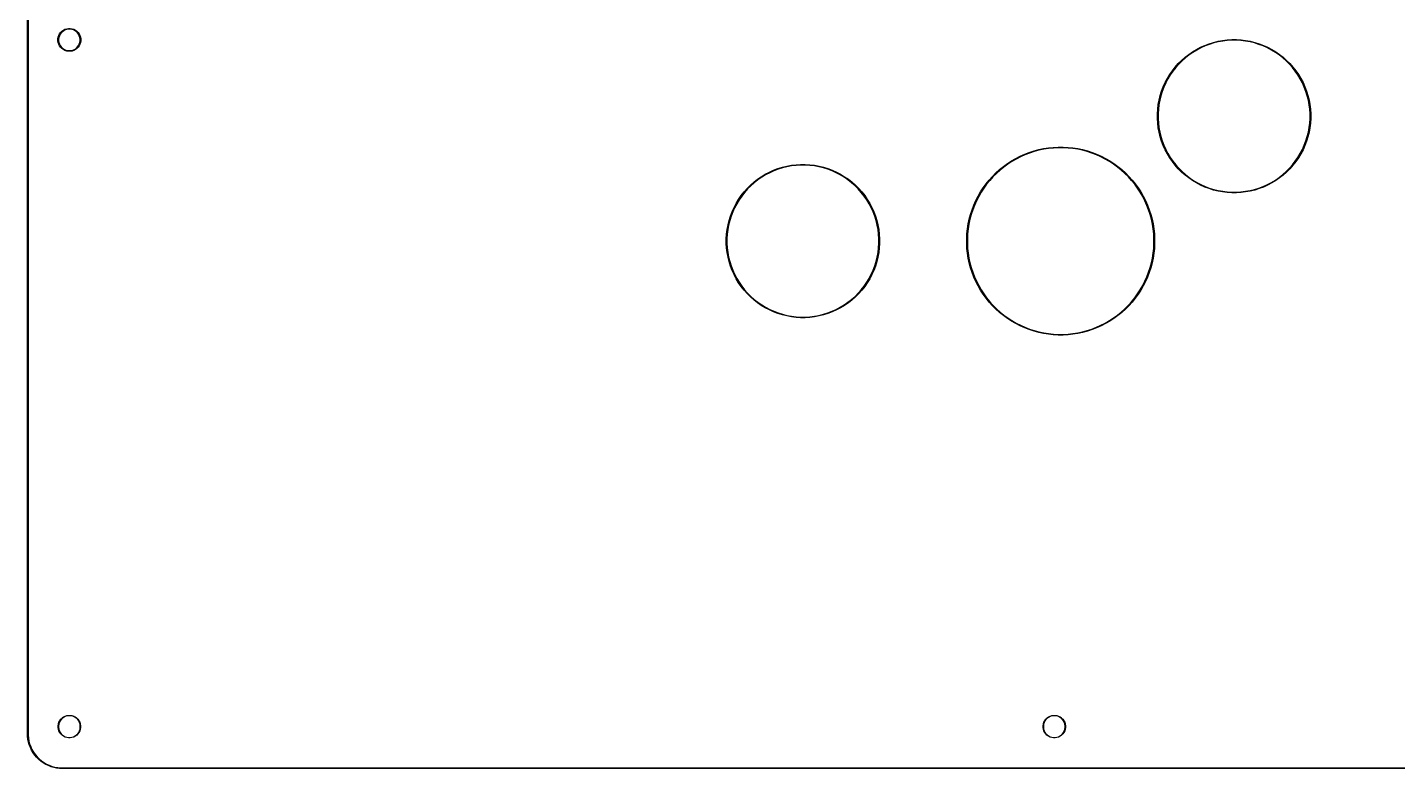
# Model space of a CAD drawing. Extents: x 50 to 347, y -240 to -30.
# Drawn here: x 49.9 to 247.5, y -240 to -133.2 of the extents above; entities that cross this region are included whole.
import ezdxf

# ---------------------------------------------------------------- set-up
doc = ezdxf.new("R2010")
doc.units = 0
doc.layers.add('BLACK', color=7, linetype='CONTINUOUS')

msp = doc.modelspace()

# ---------------------------------------------------------------- linework, layer by layer
at = {"layer": 'BLACK', "linetype": 'CONTINUOUS'}
for p, q in [((49.95, -235), (49.95, -35)), ((50.05, -35), (50.05, -235)), ((54.475599, -134.368572), (54.593144, -134.137877)), ((54.674321, -134.187623), (54.563559, -134.405006)), ((54.593144, -134.137877), (54.74533, -133.928411)), ((54.817726, -133.990243), (54.674321, -134.187623)), ((54.74533, -133.928411), (54.928411, -133.74533)), ((54.990243, -133.817726), (54.817726, -133.990243)), ((54.928411, -133.74533), (55.137877, -133.593144)), ((55.187623, -133.674321), (54.990243, -133.817726)), ((55.137877, -133.593144), (55.368572, -133.475599)), ((55.405006, -133.563559), (55.187623, -133.674321)), ((55.368572, -133.475599), (55.614815, -133.39559)), ((55.637041, -133.488166), (55.405006, -133.563559)), ((55.614815, -133.39559), (55.870542, -133.355086)), ((55.878012, -133.45), (55.637041, -133.488166)), ((55.870542, -133.355086), (56.129458, -133.355086)), ((56.121988, -133.45), (55.878012, -133.45)), ((56.362959, -133.488166), (56.121988, -133.45)), ((56.129458, -133.355086), (56.385185, -133.39559)), ((56.594994, -133.563559), (56.362959, -133.488166)), ((56.385185, -133.39559), (56.631428, -133.475599)), ((56.812377, -133.674321), (56.594994, -133.563559)), ((56.631428, -133.475599), (56.862123, -133.593144)), ((57.009757, -133.817726), (56.812377, -133.674321)), ((56.862123, -133.593144), (57.071589, -133.74533)), ((57.182274, -133.990243), (57.009757, -133.817726)), ((57.071589, -133.74533), (57.25467, -133.928411)), ((57.325679, -134.187623), (57.182274, -133.990243)), ((57.25467, -133.928411), (57.406856, -134.137877)), ((57.436441, -134.405006), (57.325679, -134.187623)), ((57.406856, -134.137877), (57.524401, -134.368572)), ((54.355086, -134.870542), (54.39559, -134.614815)), ((54.355086, -134.878012), (54.355086, -134.870542)), ((54.355086, -135.129458), (54.355086, -134.878012)), ((54.39559, -135.385185), (54.355086, -135.129458)), ((54.39559, -134.614815), (54.475599, -134.368572)), ((54.475599, -135.631428), (54.39559, -135.385185)), ((54.488166, -134.637041), (54.45, -134.878012)), ((54.45, -134.878012), (54.45, -135.121988)), ((54.45, -135.121988), (54.488166, -135.362959)), ((54.593144, -135.862123), (54.475599, -135.631428)), ((54.563559, -134.405006), (54.488166, -134.637041)), ((54.488166, -135.362959), (54.563559, -135.594994)), ((54.563559, -135.594994), (54.674321, -135.812377)), ((54.74533, -136.071589), (54.593144, -135.862123)), ((54.674321, -135.812377), (54.817726, -136.009757)), ((54.928411, -136.25467), (54.74533, -136.071589)), ((54.817726, -136.009757), (54.990243, -136.182274)), ((55.137877, -136.406856), (54.928411, -136.25467)), ((54.990243, -136.182274), (55.187623, -136.325679)), ((56.812377, -136.325679), (57.009757, -136.182274)), ((57.071589, -136.25467), (56.862123, -136.406856)), ((57.009757, -136.182274), (57.182274, -136.009757)), ((57.25467, -136.071589), (57.071589, -136.25467)), ((57.182274, -136.009757), (57.325679, -135.812377)), ((57.406856, -135.862123), (57.25467, -136.071589)), ((57.325679, -135.812377), (57.436441, -135.594994)), ((57.524401, -135.631428), (57.406856, -135.862123)), ((57.511834, -134.637041), (57.436441, -134.405006)), ((57.436441, -135.594994), (57.511834, -135.362959)), ((57.55, -134.878012), (57.511834, -134.637041)), ((57.511834, -135.362959), (57.55, -135.121988)), ((57.524401, -134.368572), (57.60441, -134.614815)), ((57.60441, -135.385185), (57.524401, -135.631428)), ((57.55, -135.121988), (57.55, -134.878012)), ((57.60441, -134.614815), (57.644914, -134.870542)), ((57.644914, -135.129458), (57.60441, -135.385185)), ((57.644914, -134.870542), (57.644914, -135.129458)), ((218.491103, -136.374739), (219.082133, -136.064542)), ((219.123722, -136.149958), (218.537773, -136.457487)), ((219.082133, -136.064542), (219.690814, -135.790597)), ((219.72717, -135.878368), (219.123722, -136.149958)), ((219.690814, -135.790597), (220.314925, -135.553903)), ((220.345915, -135.643708), (219.72717, -135.878368)), ((220.314925, -135.553903), (220.952189, -135.355324)), ((220.9777, -135.446836), (220.345915, -135.643708)), ((220.952189, -135.355324), (221.60028, -135.195584)), ((221.620219, -135.28847), (220.9777, -135.446836)), ((221.60028, -135.195584), (222.256833, -135.075266)), ((222.271128, -135.169186), (221.620219, -135.28847)), ((222.256833, -135.075266), (222.919453, -134.994809)), ((222.928051, -135.089421), (222.271128, -135.169186)), ((222.919453, -134.994809), (223.585723, -134.954507)), ((223.588592, -135.049466), (222.928051, -135.089421)), ((223.585723, -134.954507), (224.253209, -134.954507)), ((224.25034, -135.049466), (223.588592, -135.049466)), ((224.910881, -135.089421), (224.25034, -135.049466)), ((224.253209, -134.954507), (224.919479, -134.994809)), ((225.567804, -135.169186), (224.910881, -135.089421)), ((224.919479, -134.994809), (225.582099, -135.075266)), ((226.218713, -135.28847), (225.567804, -135.169186)), ((225.582099, -135.075266), (226.238652, -135.195584)), ((226.861232, -135.446836), (226.218713, -135.28847)), ((226.238652, -135.195584), (226.886743, -135.355324)), ((227.493017, -135.643708), (226.861232, -135.446836)), ((226.886743, -135.355324), (227.524007, -135.553903)), ((228.111762, -135.878368), (227.493017, -135.643708)), ((227.524007, -135.553903), (228.148118, -135.790597)), ((228.71521, -136.149958), (228.111762, -135.878368)), ((228.148118, -135.790597), (228.756799, -136.064542)), ((229.301159, -136.457487), (228.71521, -136.149958)), ((228.756799, -136.064542), (229.347829, -136.374739)), ((55.368572, -136.524401), (55.137877, -136.406856)), ((55.187623, -136.325679), (55.405006, -136.436441)), ((55.614815, -136.60441), (55.368572, -136.524401)), ((55.405006, -136.436441), (55.637041, -136.511834)), ((55.870542, -136.644914), (55.614815, -136.60441)), ((55.637041, -136.511834), (55.878012, -136.55)), ((56.129458, -136.644914), (55.870542, -136.644914)), ((55.878012, -136.55), (56.121988, -136.55)), ((56.121988, -136.55), (56.362959, -136.511834)), ((56.385185, -136.60441), (56.129458, -136.644914)), ((56.362959, -136.511834), (56.594994, -136.436441)), ((56.631428, -136.524401), (56.385185, -136.60441)), ((56.594994, -136.436441), (56.812377, -136.325679)), ((56.862123, -136.406856), (56.631428, -136.524401)), ((215.873508, -138.425493), (216.345493, -137.953508)), ((216.41061, -138.022683), (215.942683, -138.49061)), ((216.345493, -137.953508), (216.845114, -137.510883)), ((216.905936, -137.583863), (216.41061, -138.022683)), ((216.845114, -137.510883), (217.370549, -137.099231)), ((217.426853, -137.17575), (216.905936, -137.583863)), ((217.370549, -137.099231), (217.91988, -136.720055)), ((217.971461, -136.799835), (217.426853, -137.17575)), ((217.91988, -136.720055), (218.491103, -136.374739)), ((218.537773, -136.457487), (217.971461, -136.799835)), ((229.867471, -136.799835), (229.301159, -136.457487)), ((229.347829, -136.374739), (229.919052, -136.720055)), ((230.412079, -137.17575), (229.867471, -136.799835)), ((229.919052, -136.720055), (230.468383, -137.099231)), ((230.932996, -137.583863), (230.412079, -137.17575)), ((230.468383, -137.099231), (230.993818, -137.510883)), ((231.428322, -138.022683), (230.932996, -137.583863)), ((230.993818, -137.510883), (231.493439, -137.953508)), ((231.896249, -138.49061), (231.428322, -138.022683)), ((231.493439, -137.953508), (231.965424, -138.425493)), ((214.294739, -140.571103), (214.640055, -139.99988)), ((214.719835, -140.051461), (214.377487, -140.617773)), ((214.640055, -139.99988), (215.019231, -139.450549)), ((215.09575, -139.506853), (214.719835, -140.051461)), ((215.019231, -139.450549), (215.430883, -138.925114)), ((215.503863, -138.985936), (215.09575, -139.506853)), ((215.430883, -138.925114), (215.873508, -138.425493)), ((215.942683, -138.49061), (215.503863, -138.985936)), ((232.335069, -138.985936), (231.896249, -138.49061)), ((231.965424, -138.425493), (232.408049, -138.925114)), ((232.743182, -139.506853), (232.335069, -138.985936)), ((232.408049, -138.925114), (232.819701, -139.450549)), ((233.119097, -140.051461), (232.743182, -139.506853)), ((232.819701, -139.450549), (233.198877, -139.99988)), ((233.461445, -140.617773), (233.119097, -140.051461)), ((233.198877, -139.99988), (233.544193, -140.571103)), ((213.473903, -142.394925), (213.710597, -141.770814)), ((213.798368, -141.80717), (213.563708, -142.425915)), ((213.710597, -141.770814), (213.984542, -141.162133)), ((214.069958, -141.203722), (213.798368, -141.80717)), ((213.984542, -141.162133), (214.294739, -140.571103)), ((214.377487, -140.617773), (214.069958, -141.203722)), ((233.768974, -141.203722), (233.461445, -140.617773)), ((233.544193, -140.571103), (233.85439, -141.162133)), ((234.040564, -141.80717), (233.768974, -141.203722)), ((233.85439, -141.162133), (234.128335, -141.770814)), ((234.275224, -142.425915), (234.040564, -141.80717)), ((234.128335, -141.770814), (234.365029, -142.394925)), ((212.995266, -144.336833), (213.115584, -143.68028)), ((213.20847, -143.700219), (213.089186, -144.351128)), ((213.115584, -143.68028), (213.275324, -143.032189)), ((213.366836, -143.0577), (213.20847, -143.700219)), ((213.275324, -143.032189), (213.473903, -142.394925)), ((213.563708, -142.425915), (213.366836, -143.0577)), ((234.472096, -143.0577), (234.275224, -142.425915)), ((234.365029, -142.394925), (234.563608, -143.032189)), ((234.630462, -143.700219), (234.472096, -143.0577)), ((234.563608, -143.032189), (234.723348, -143.68028)), ((234.749746, -144.351128), (234.630462, -143.700219)), ((234.723348, -143.68028), (234.843666, -144.336833)), ((212.874507, -145.665723), (212.914809, -144.999453)), ((212.874507, -145.668592), (212.874507, -145.665723)), ((212.874507, -146.333209), (212.874507, -145.668592)), ((212.914809, -144.999453), (212.995266, -144.336833)), ((213.009421, -145.008051), (212.969466, -145.668592)), ((212.969466, -145.668592), (212.969466, -146.33034)), ((213.089186, -144.351128), (213.009421, -145.008051)), ((234.829511, -145.008051), (234.749746, -144.351128)), ((234.869466, -145.668592), (234.829511, -145.008051)), ((234.843666, -144.336833), (234.924123, -144.999453)), ((234.869466, -146.33034), (234.869466, -145.668592)), ((234.924123, -144.999453), (234.964425, -145.665723)), ((234.964425, -145.665723), (234.964425, -146.333209)), ((212.914809, -146.999479), (212.874507, -146.333209)), ((212.995266, -147.662099), (212.914809, -146.999479)), ((212.969466, -146.33034), (213.009421, -146.990881)), ((213.115584, -148.318652), (212.995266, -147.662099)), ((213.009421, -146.990881), (213.089186, -147.647804)), ((213.089186, -147.647804), (213.20847, -148.298713)), ((234.630462, -148.298713), (234.749746, -147.647804)), ((234.843666, -147.662099), (234.723348, -148.318652)), ((234.749746, -147.647804), (234.829511, -146.990881)), ((234.829511, -146.990881), (234.869466, -146.33034)), ((234.924123, -146.999479), (234.843666, -147.662099)), ((234.964425, -146.333209), (234.924123, -146.999479)), ((213.275324, -148.966743), (213.115584, -148.318652)), ((213.20847, -148.298713), (213.366836, -148.941232)), ((213.473903, -149.604007), (213.275324, -148.966743)), ((213.366836, -148.941232), (213.563708, -149.573017)), ((213.710597, -150.228118), (213.473903, -149.604007)), ((213.563708, -149.573017), (213.798368, -150.191762)), ((234.040564, -150.191762), (234.275224, -149.573017)), ((234.365029, -149.604007), (234.128335, -150.228118)), ((234.275224, -149.573017), (234.472096, -148.941232)), ((234.563608, -148.966743), (234.365029, -149.604007)), ((234.472096, -148.941232), (234.630462, -148.298713)), ((234.723348, -148.318652), (234.563608, -148.966743)), ((191.83961, -152.446192), (192.453965, -152.091494)), ((192.453965, -152.091494), (193.086041, -151.769435)), ((193.127107, -151.855532), (192.49948, -152.175324)), ((193.086041, -151.769435), (193.734105, -151.480898)), ((193.770609, -151.569026), (193.127107, -151.855532)), ((193.734105, -151.480898), (194.396383, -151.226674)), ((194.428225, -151.316591), (193.770609, -151.569026)), ((194.396383, -151.226674), (195.071058, -151.007459)), ((195.09815, -151.098919), (194.428225, -151.316591)), ((195.071058, -151.007459), (195.756281, -150.823854)), ((195.778549, -150.916607), (195.09815, -151.098919)), ((195.756281, -150.823854), (196.450175, -150.676362)), ((196.467558, -150.770154), (195.778549, -150.916607)), ((196.450175, -150.676362), (197.150836, -150.565388)), ((197.163287, -150.659961), (196.467558, -150.770154)), ((197.150836, -150.565388), (197.856345, -150.491236)), ((197.863829, -150.586331), (197.163287, -150.659961)), ((197.856345, -150.491236), (198.564768, -150.454109)), ((198.567265, -150.549466), (197.863829, -150.586331)), ((198.564768, -150.454109), (199.274164, -150.454109)), ((199.271667, -150.549466), (198.567265, -150.549466)), ((199.975103, -150.586331), (199.271667, -150.549466)), ((199.274164, -150.454109), (199.982587, -150.491236)), ((200.675645, -150.659961), (199.975103, -150.586331)), ((199.982587, -150.491236), (200.688096, -150.565388)), ((201.371374, -150.770154), (200.675645, -150.659961)), ((200.688096, -150.565388), (201.388757, -150.676362)), ((202.060383, -150.916607), (201.371374, -150.770154)), ((201.388757, -150.676362), (202.082651, -150.823854)), ((202.740782, -151.098919), (202.060383, -150.916607)), ((202.082651, -150.823854), (202.767874, -151.007459)), ((203.410707, -151.316591), (202.740782, -151.098919)), ((202.767874, -151.007459), (203.442549, -151.226674)), ((204.068323, -151.569026), (203.410707, -151.316591)), ((203.442549, -151.226674), (204.104827, -151.480898)), ((204.711825, -151.855532), (204.068323, -151.569026)), ((204.104827, -151.480898), (204.752891, -151.769435)), ((205.339452, -152.175324), (204.711825, -151.855532)), ((204.752891, -151.769435), (205.384967, -152.091494)), ((205.384967, -152.091494), (205.999322, -152.446192)), ((213.984542, -150.836799), (213.710597, -150.228118)), ((213.798368, -150.191762), (214.069958, -150.79521)), ((214.294739, -151.427829), (213.984542, -150.836799)), ((214.069958, -150.79521), (214.377487, -151.381159)), ((214.640055, -151.999052), (214.294739, -151.427829)), ((214.377487, -151.381159), (214.719835, -151.947471)), ((215.019231, -152.548383), (214.640055, -151.999052)), ((214.719835, -151.947471), (215.09575, -152.492079)), ((232.743182, -152.492079), (233.119097, -151.947471)), ((233.198877, -151.999052), (232.819701, -152.548383)), ((233.119097, -151.947471), (233.461445, -151.381159)), ((233.544193, -151.427829), (233.198877, -151.999052)), ((233.461445, -151.381159), (233.768974, -150.79521)), ((233.85439, -150.836799), (233.544193, -151.427829)), ((233.768974, -150.79521), (234.040564, -150.191762)), ((234.128335, -150.228118), (233.85439, -150.836799)), ((156.331103, -154.374739), (156.922133, -154.064542)), ((156.922133, -154.064542), (157.530814, -153.790597)), ((157.56717, -153.878368), (156.963722, -154.149958)), ((157.530814, -153.790597), (158.154925, -153.553903)), ((158.185915, -153.643708), (157.56717, -153.878368)), ((158.154925, -153.553903), (158.792189, -153.355324)), ((158.8177, -153.446836), (158.185915, -153.643708)), ((158.792189, -153.355324), (159.44028, -153.195584)), ((159.460219, -153.28847), (158.8177, -153.446836)), ((159.44028, -153.195584), (160.096833, -153.075266)), ((160.111128, -153.169186), (159.460219, -153.28847)), ((160.096833, -153.075266), (160.759453, -152.994809)), ((160.768051, -153.089421), (160.111128, -153.169186)), ((160.759453, -152.994809), (161.425723, -152.954507)), ((161.428592, -153.049466), (160.768051, -153.089421)), ((161.425723, -152.954507), (162.093209, -152.954507)), ((162.09034, -153.049466), (161.428592, -153.049466)), ((162.750881, -153.089421), (162.09034, -153.049466)), ((162.093209, -152.954507), (162.759479, -152.994809)), ((163.407804, -153.169186), (162.750881, -153.089421)), ((162.759479, -152.994809), (163.422099, -153.075266)), ((164.058713, -153.28847), (163.407804, -153.169186)), ((163.422099, -153.075266), (164.078652, -153.195584)), ((164.701232, -153.446836), (164.058713, -153.28847)), ((164.078652, -153.195584), (164.726743, -153.355324)), ((165.333017, -153.643708), (164.701232, -153.446836)), ((164.726743, -153.355324), (165.364007, -153.553903)), ((165.951762, -153.878368), (165.333017, -153.643708)), ((165.364007, -153.553903), (165.988118, -153.790597)), ((166.55521, -154.149958), (165.951762, -153.878368)), ((165.988118, -153.790597), (166.596799, -154.064542)), ((166.596799, -154.064542), (167.187829, -154.374739)), ((189.592261, -154.170643), (190.119445, -153.695965)), ((190.181395, -153.7685), (189.657923, -154.239836)), ((190.119445, -153.695965), (190.670749, -153.249528)), ((190.728818, -153.325205), (190.181395, -153.7685)), ((190.670749, -153.249528), (191.244661, -152.832556)), ((191.29869, -152.911169), (190.728818, -153.325205)), ((191.244661, -152.832556), (191.83961, -152.446192)), ((191.889451, -152.527524), (191.29869, -152.911169)), ((192.49948, -152.175324), (191.889451, -152.527524)), ((205.949481, -152.527524), (205.339452, -152.175324)), ((206.540242, -152.911169), (205.949481, -152.527524)), ((205.999322, -152.446192), (206.594271, -152.832556)), ((207.110114, -153.325205), (206.540242, -152.911169)), ((206.594271, -152.832556), (207.168183, -153.249528)), ((207.657537, -153.7685), (207.110114, -153.325205)), ((207.168183, -153.249528), (207.719487, -153.695965)), ((208.181009, -154.239836), (207.657537, -153.7685)), ((207.719487, -153.695965), (208.246671, -154.170643)), ((215.430883, -153.073818), (215.019231, -152.548383)), ((215.09575, -152.492079), (215.503863, -153.012996)), ((215.873508, -153.573439), (215.430883, -153.073818)), ((215.503863, -153.012996), (215.942683, -153.508322)), ((216.345493, -154.045424), (215.873508, -153.573439)), ((215.942683, -153.508322), (216.41061, -153.976249)), ((216.845114, -154.488049), (216.345493, -154.045424)), ((216.41061, -153.976249), (216.905936, -154.415069)), ((230.932996, -154.415069), (231.428322, -153.976249)), ((231.493439, -154.045424), (230.993818, -154.488049)), ((231.428322, -153.976249), (231.896249, -153.508322)), ((231.965424, -153.573439), (231.493439, -154.045424)), ((231.896249, -153.508322), (232.335069, -153.012996)), ((232.408049, -153.073818), (231.965424, -153.573439)), ((232.335069, -153.012996), (232.743182, -152.492079)), ((232.819701, -152.548383), (232.408049, -153.073818)), ((153.713508, -156.425493), (154.185493, -155.953508)), ((154.25061, -156.022683), (153.782683, -156.49061)), ((154.185493, -155.953508), (154.685114, -155.510883)), ((154.745936, -155.583863), (154.25061, -156.022683)), ((154.685114, -155.510883), (155.210549, -155.099231)), ((155.266853, -155.17575), (154.745936, -155.583863)), ((155.210549, -155.099231), (155.75988, -154.720055)), ((155.811461, -154.799835), (155.266853, -155.17575)), ((155.75988, -154.720055), (156.331103, -154.374739)), ((156.377773, -154.457487), (155.811461, -154.799835)), ((156.963722, -154.149958), (156.377773, -154.457487)), ((167.141159, -154.457487), (166.55521, -154.149958)), ((167.707471, -154.799835), (167.141159, -154.457487)), ((167.187829, -154.374739), (167.759052, -154.720055)), ((168.252079, -155.17575), (167.707471, -154.799835)), ((167.759052, -154.720055), (168.308383, -155.099231)), ((168.772996, -155.583863), (168.252079, -155.17575)), ((168.308383, -155.099231), (168.833818, -155.510883)), ((169.268322, -156.022683), (168.772996, -155.583863)), ((168.833818, -155.510883), (169.333439, -155.953508)), ((169.736249, -156.49061), (169.268322, -156.022683)), ((169.333439, -155.953508), (169.805424, -156.425493)), ((187.752556, -156.324661), (188.169528, -155.750749)), ((188.245205, -155.808818), (187.831169, -156.37869)), ((188.169528, -155.750749), (188.615965, -155.199445)), ((188.6885, -155.261395), (188.245205, -155.808818)), ((188.615965, -155.199445), (189.090643, -154.672261)), ((189.159836, -154.737923), (188.6885, -155.261395)), ((189.090643, -154.672261), (189.592261, -154.170643)), ((189.657923, -154.239836), (189.159836, -154.737923)), ((208.679096, -154.737923), (208.181009, -154.239836)), ((208.246671, -154.170643), (208.748289, -154.672261)), ((209.150432, -155.261395), (208.679096, -154.737923)), ((208.748289, -154.672261), (209.222967, -155.199445)), ((209.593727, -155.808818), (209.150432, -155.261395)), ((209.222967, -155.199445), (209.669404, -155.750749)), ((210.007763, -156.37869), (209.593727, -155.808818)), ((209.669404, -155.750749), (210.086376, -156.324661)), ((217.370549, -154.899701), (216.845114, -154.488049)), ((216.905936, -154.415069), (217.426853, -154.823182)), ((217.91988, -155.278877), (217.370549, -154.899701)), ((217.426853, -154.823182), (217.971461, -155.199097)), ((218.491103, -155.624193), (217.91988, -155.278877)), ((217.971461, -155.199097), (218.537773, -155.541445)), ((219.082133, -155.93439), (218.491103, -155.624193)), ((218.537773, -155.541445), (219.123722, -155.848974)), ((219.690814, -156.208335), (219.082133, -155.93439)), ((219.123722, -155.848974), (219.72717, -156.120564)), ((228.111762, -156.120564), (228.71521, -155.848974)), ((228.756799, -155.93439), (228.148118, -156.208335)), ((228.71521, -155.848974), (229.301159, -155.541445)), ((229.347829, -155.624193), (228.756799, -155.93439)), ((229.301159, -155.541445), (229.867471, -155.199097)), ((229.919052, -155.278877), (229.347829, -155.624193)), ((229.867471, -155.199097), (230.412079, -154.823182)), ((230.468383, -154.899701), (229.919052, -155.278877)), ((230.412079, -154.823182), (230.932996, -154.415069)), ((230.993818, -154.488049), (230.468383, -154.899701)), ((152.134739, -158.571103), (152.480055, -157.99988)), ((152.480055, -157.99988), (152.859231, -157.450549)), ((152.93575, -157.506853), (152.559835, -158.051461)), ((152.859231, -157.450549), (153.270883, -156.925114)), ((153.343863, -156.985936), (152.93575, -157.506853)), ((153.270883, -156.925114), (153.713508, -156.425493)), ((153.782683, -156.49061), (153.343863, -156.985936)), ((170.175069, -156.985936), (169.736249, -156.49061)), ((169.805424, -156.425493), (170.248049, -156.925114)), ((170.583182, -157.506853), (170.175069, -156.985936)), ((170.248049, -156.925114), (170.659701, -157.450549)), ((170.959097, -158.051461), (170.583182, -157.506853)), ((170.659701, -157.450549), (171.038877, -157.99988)), ((171.038877, -157.99988), (171.384193, -158.571103)), ((186.689435, -158.166041), (187.011494, -157.533965)), ((187.095324, -157.57948), (186.775532, -158.207107)), ((187.011494, -157.533965), (187.366192, -156.91961)), ((187.447524, -156.969451), (187.095324, -157.57948)), ((187.366192, -156.91961), (187.752556, -156.324661)), ((187.831169, -156.37869), (187.447524, -156.969451)), ((210.391408, -156.969451), (210.007763, -156.37869)), ((210.086376, -156.324661), (210.47274, -156.91961)), ((210.743608, -157.57948), (210.391408, -156.969451)), ((210.47274, -156.91961), (210.827438, -157.533965)), ((211.0634, -158.207107), (210.743608, -157.57948)), ((210.827438, -157.533965), (211.149497, -158.166041)), ((220.314925, -156.445029), (219.690814, -156.208335)), ((219.72717, -156.120564), (220.345915, -156.355224)), ((220.952189, -156.643608), (220.314925, -156.445029)), ((220.345915, -156.355224), (220.9777, -156.552096)), ((221.60028, -156.803348), (220.952189, -156.643608)), ((220.9777, -156.552096), (221.620219, -156.710462)), ((222.256833, -156.923666), (221.60028, -156.803348)), ((221.620219, -156.710462), (222.271128, -156.829746)), ((222.919453, -157.004123), (222.256833, -156.923666)), ((222.271128, -156.829746), (222.928051, -156.909511)), ((223.585723, -157.044425), (222.919453, -157.004123)), ((222.928051, -156.909511), (223.588592, -156.949466)), ((224.253209, -157.044425), (223.585723, -157.044425)), ((223.588592, -156.949466), (224.25034, -156.949466)), ((224.25034, -156.949466), (224.910881, -156.909511)), ((224.919479, -157.004123), (224.253209, -157.044425)), ((224.910881, -156.909511), (225.567804, -156.829746)), ((225.582099, -156.923666), (224.919479, -157.004123)), ((225.567804, -156.829746), (226.218713, -156.710462)), ((226.238652, -156.803348), (225.582099, -156.923666)), ((226.218713, -156.710462), (226.861232, -156.552096)), ((226.886743, -156.643608), (226.238652, -156.803348)), ((226.861232, -156.552096), (227.493017, -156.355224)), ((227.524007, -156.445029), (226.886743, -156.643608)), ((227.493017, -156.355224), (228.111762, -156.120564)), ((228.148118, -156.208335), (227.524007, -156.445029)), ((151.313903, -160.394925), (151.550597, -159.770814)), ((151.638368, -159.80717), (151.403708, -160.425915)), ((151.550597, -159.770814), (151.824542, -159.162133)), ((151.909958, -159.203722), (151.638368, -159.80717)), ((151.824542, -159.162133), (152.134739, -158.571103)), ((152.217487, -158.617773), (151.909958, -159.203722)), ((152.559835, -158.051461), (152.217487, -158.617773)), ((171.301445, -158.617773), (170.959097, -158.051461)), ((171.608974, -159.203722), (171.301445, -158.617773)), ((171.384193, -158.571103), (171.69439, -159.162133)), ((171.880564, -159.80717), (171.608974, -159.203722)), ((171.69439, -159.162133), (171.968335, -159.770814)), ((172.115224, -160.425915), (171.880564, -159.80717)), ((171.968335, -159.770814), (172.205029, -160.394925)), ((185.927459, -160.151058), (186.146674, -159.476383)), ((186.236591, -159.508225), (186.018919, -160.17815)), ((186.146674, -159.476383), (186.400898, -158.814105)), ((186.489026, -158.850609), (186.236591, -159.508225)), ((186.400898, -158.814105), (186.689435, -158.166041)), ((186.775532, -158.207107), (186.489026, -158.850609)), ((211.349906, -158.850609), (211.0634, -158.207107)), ((211.149497, -158.166041), (211.438034, -158.814105)), ((211.602341, -159.508225), (211.349906, -158.850609)), ((211.438034, -158.814105), (211.692258, -159.476383)), ((211.820013, -160.17815), (211.602341, -159.508225)), ((211.692258, -159.476383), (211.911473, -160.151058)), ((150.835266, -162.336833), (150.955584, -161.68028)), ((151.04847, -161.700219), (150.929186, -162.351128)), ((150.955584, -161.68028), (151.115324, -161.032189)), ((151.206836, -161.0577), (151.04847, -161.700219)), ((151.115324, -161.032189), (151.313903, -160.394925)), ((151.403708, -160.425915), (151.206836, -161.0577)), ((172.312096, -161.0577), (172.115224, -160.425915)), ((172.205029, -160.394925), (172.403608, -161.032189)), ((172.470462, -161.700219), (172.312096, -161.0577)), ((172.403608, -161.032189), (172.563348, -161.68028)), ((172.589746, -162.351128), (172.470462, -161.700219)), ((172.563348, -161.68028), (172.683666, -162.336833)), ((185.485388, -162.230836), (185.596362, -161.530175)), ((185.690154, -161.547558), (185.579961, -162.243287)), ((185.596362, -161.530175), (185.743854, -160.836281)), ((185.836607, -160.858549), (185.690154, -161.547558)), ((185.743854, -160.836281), (185.927459, -160.151058)), ((186.018919, -160.17815), (185.836607, -160.858549)), ((212.002325, -160.858549), (211.820013, -160.17815)), ((211.911473, -160.151058), (212.095078, -160.836281)), ((212.148778, -161.547558), (212.002325, -160.858549)), ((212.095078, -160.836281), (212.24257, -161.530175)), ((212.258971, -162.243287), (212.148778, -161.547558)), ((212.24257, -161.530175), (212.353544, -162.230836)), ((150.714507, -163.665723), (150.754809, -162.999453)), ((150.714507, -163.668592), (150.714507, -163.665723)), ((150.714507, -164.333209), (150.714507, -163.668592)), ((150.754809, -162.999453), (150.835266, -162.336833)), ((150.849421, -163.008051), (150.809466, -163.668592)), ((150.809466, -163.668592), (150.809466, -164.33034)), ((150.929186, -162.351128), (150.849421, -163.008051)), ((172.669511, -163.008051), (172.589746, -162.351128)), ((172.709466, -163.668592), (172.669511, -163.008051)), ((172.683666, -162.336833), (172.764123, -162.999453)), ((172.709466, -164.33034), (172.709466, -163.668592)), ((172.764123, -162.999453), (172.804425, -163.665723)), ((172.804425, -163.665723), (172.804425, -164.333209)), ((185.374109, -163.644768), (185.411236, -162.936345)), ((185.374109, -163.647265), (185.374109, -163.644768)), ((185.374109, -164.354164), (185.374109, -163.647265)), ((185.411236, -162.936345), (185.485388, -162.230836)), ((185.506331, -162.943829), (185.469466, -163.647265)), ((185.469466, -163.647265), (185.469466, -164.351667)), ((185.579961, -162.243287), (185.506331, -162.943829)), ((212.332601, -162.943829), (212.258971, -162.243287)), ((212.369466, -163.647265), (212.332601, -162.943829)), ((212.353544, -162.230836), (212.427696, -162.936345)), ((212.369466, -164.351667), (212.369466, -163.647265)), ((212.427696, -162.936345), (212.464823, -163.644768)), ((212.464823, -163.644768), (212.464823, -164.354164)), ((150.754809, -164.999479), (150.714507, -164.333209)), ((150.835266, -165.662099), (150.754809, -164.999479)), ((150.809466, -164.33034), (150.849421, -164.990881)), ((150.955584, -166.318652), (150.835266, -165.662099)), ((150.849421, -164.990881), (150.929186, -165.647804)), ((150.929186, -165.647804), (151.04847, -166.298713)), ((172.470462, -166.298713), (172.589746, -165.647804)), ((172.683666, -165.662099), (172.563348, -166.318652)), ((172.589746, -165.647804), (172.669511, -164.990881)), ((172.669511, -164.990881), (172.709466, -164.33034)), ((172.764123, -164.999479), (172.683666, -165.662099)), ((172.804425, -164.333209), (172.764123, -164.999479)), ((185.411236, -165.062587), (185.374109, -164.354164)), ((185.485388, -165.768096), (185.411236, -165.062587)), ((185.469466, -164.351667), (185.506331, -165.055103)), ((185.596362, -166.468757), (185.485388, -165.768096)), ((185.506331, -165.055103), (185.579961, -165.755645)), ((185.579961, -165.755645), (185.690154, -166.451374)), ((212.148778, -166.451374), (212.258971, -165.755645)), ((212.353544, -165.768096), (212.24257, -166.468757)), ((212.258971, -165.755645), (212.332601, -165.055103)), ((212.332601, -165.055103), (212.369466, -164.351667)), ((212.427696, -165.062587), (212.353544, -165.768096)), ((212.464823, -164.354164), (212.427696, -165.062587)), ((151.115324, -166.966743), (150.955584, -166.318652)), ((151.04847, -166.298713), (151.206836, -166.941232)), ((151.313903, -167.604007), (151.115324, -166.966743)), ((151.206836, -166.941232), (151.403708, -167.573017)), ((151.550597, -168.228118), (151.313903, -167.604007)), ((151.403708, -167.573017), (151.638368, -168.191762)), ((171.880564, -168.191762), (172.115224, -167.573017)), ((172.205029, -167.604007), (171.968335, -168.228118)), ((172.115224, -167.573017), (172.312096, -166.941232)), ((172.403608, -166.966743), (172.205029, -167.604007)), ((172.312096, -166.941232), (172.470462, -166.298713)), ((172.563348, -166.318652), (172.403608, -166.966743)), ((185.743854, -167.162651), (185.596362, -166.468757)), ((185.690154, -166.451374), (185.836607, -167.140383)), ((185.927459, -167.847874), (185.743854, -167.162651)), ((185.836607, -167.140383), (186.018919, -167.820782)), ((186.146674, -168.522549), (185.927459, -167.847874)), ((186.018919, -167.820782), (186.236591, -168.490707)), ((211.602341, -168.490707), (211.820013, -167.820782)), ((211.911473, -167.847874), (211.692258, -168.522549)), ((211.820013, -167.820782), (212.002325, -167.140383)), ((212.095078, -167.162651), (211.911473, -167.847874)), ((212.002325, -167.140383), (212.148778, -166.451374)), ((212.24257, -166.468757), (212.095078, -167.162651)), ((151.824542, -168.836799), (151.550597, -168.228118)), ((151.638368, -168.191762), (151.909958, -168.79521)), ((152.134739, -169.427829), (151.824542, -168.836799)), ((151.909958, -168.79521), (152.217487, -169.381159)), ((152.480055, -169.999052), (152.134739, -169.427829)), ((152.217487, -169.381159), (152.559835, -169.947471)), ((170.959097, -169.947471), (171.301445, -169.381159)), ((171.384193, -169.427829), (171.038877, -169.999052)), ((171.301445, -169.381159), (171.608974, -168.79521)), ((171.69439, -168.836799), (171.384193, -169.427829)), ((171.608974, -168.79521), (171.880564, -168.191762)), ((171.968335, -168.228118), (171.69439, -168.836799)), ((186.400898, -169.184827), (186.146674, -168.522549)), ((186.236591, -168.490707), (186.489026, -169.148323)), ((186.689435, -169.832891), (186.400898, -169.184827)), ((186.489026, -169.148323), (186.775532, -169.791825)), ((187.011494, -170.464967), (186.689435, -169.832891)), ((186.775532, -169.791825), (187.095324, -170.419452)), ((210.743608, -170.419452), (211.0634, -169.791825)), ((211.149497, -169.832891), (210.827438, -170.464967)), ((211.0634, -169.791825), (211.349906, -169.148323)), ((211.438034, -169.184827), (211.149497, -169.832891)), ((211.349906, -169.148323), (211.602341, -168.490707)), ((211.692258, -168.522549), (211.438034, -169.184827)), ((152.859231, -170.548383), (152.480055, -169.999052)), ((152.559835, -169.947471), (152.93575, -170.492079)), ((153.270883, -171.073818), (152.859231, -170.548383)), ((152.93575, -170.492079), (153.343863, -171.012996)), ((153.713508, -171.573439), (153.270883, -171.073818)), ((153.343863, -171.012996), (153.782683, -171.508322)), ((154.185493, -172.045424), (153.713508, -171.573439)), ((153.782683, -171.508322), (154.25061, -171.976249)), ((169.268322, -171.976249), (169.736249, -171.508322)), ((169.805424, -171.573439), (169.333439, -172.045424)), ((169.736249, -171.508322), (170.175069, -171.012996)), ((170.248049, -171.073818), (169.805424, -171.573439)), ((170.175069, -171.012996), (170.583182, -170.492079)), ((170.659701, -170.548383), (170.248049, -171.073818)), ((170.583182, -170.492079), (170.959097, -169.947471)), ((171.038877, -169.999052), (170.659701, -170.548383)), ((187.366192, -171.079322), (187.011494, -170.464967)), ((187.095324, -170.419452), (187.447524, -171.029481)), ((187.752556, -171.674271), (187.366192, -171.079322)), ((187.447524, -171.029481), (187.831169, -171.620242)), ((188.169528, -172.248183), (187.752556, -171.674271)), ((187.831169, -171.620242), (188.245205, -172.190114)), ((209.593727, -172.190114), (210.007763, -171.620242)), ((210.086376, -171.674271), (209.669404, -172.248183)), ((210.007763, -171.620242), (210.391408, -171.029481)), ((210.47274, -171.079322), (210.086376, -171.674271)), ((210.391408, -171.029481), (210.743608, -170.419452)), ((210.827438, -170.464967), (210.47274, -171.079322)), ((154.685114, -172.488049), (154.185493, -172.045424)), ((154.25061, -171.976249), (154.745936, -172.415069)), ((155.210549, -172.899701), (154.685114, -172.488049)), ((154.745936, -172.415069), (155.266853, -172.823182)), ((155.75988, -173.278877), (155.210549, -172.899701)), ((155.266853, -172.823182), (155.811461, -173.199097)), ((156.331103, -173.624193), (155.75988, -173.278877)), ((155.811461, -173.199097), (156.377773, -173.541445)), ((156.922133, -173.93439), (156.331103, -173.624193)), ((156.377773, -173.541445), (156.963722, -173.848974)), ((166.55521, -173.848974), (167.141159, -173.541445)), ((167.187829, -173.624193), (166.596799, -173.93439)), ((167.141159, -173.541445), (167.707471, -173.199097)), ((167.759052, -173.278877), (167.187829, -173.624193)), ((167.707471, -173.199097), (168.252079, -172.823182)), ((168.308383, -172.899701), (167.759052, -173.278877)), ((168.252079, -172.823182), (168.772996, -172.415069)), ((168.833818, -172.488049), (168.308383, -172.899701)), ((168.772996, -172.415069), (169.268322, -171.976249)), ((169.333439, -172.045424), (168.833818, -172.488049)), ((188.615965, -172.799487), (188.169528, -172.248183)), ((188.245205, -172.190114), (188.6885, -172.737537)), ((189.090643, -173.326671), (188.615965, -172.799487)), ((188.6885, -172.737537), (189.159836, -173.261009)), ((189.592261, -173.828289), (189.090643, -173.326671)), ((189.159836, -173.261009), (189.657923, -173.759096)), ((190.119445, -174.302967), (189.592261, -173.828289)), ((189.657923, -173.759096), (190.181395, -174.230432)), ((207.657537, -174.230432), (208.181009, -173.759096)), ((208.246671, -173.828289), (207.719487, -174.302967)), ((208.181009, -173.759096), (208.679096, -173.261009)), ((208.748289, -173.326671), (208.246671, -173.828289)), ((208.679096, -173.261009), (209.150432, -172.737537)), ((209.222967, -172.799487), (208.748289, -173.326671)), ((209.150432, -172.737537), (209.593727, -172.190114)), ((209.669404, -172.248183), (209.222967, -172.799487)), ((157.530814, -174.208335), (156.922133, -173.93439)), ((156.963722, -173.848974), (157.56717, -174.120564)), ((158.154925, -174.445029), (157.530814, -174.208335)), ((157.56717, -174.120564), (158.185915, -174.355224)), ((158.792189, -174.643608), (158.154925, -174.445029)), ((158.185915, -174.355224), (158.8177, -174.552096)), ((159.44028, -174.803348), (158.792189, -174.643608)), ((158.8177, -174.552096), (159.460219, -174.710462)), ((160.096833, -174.923666), (159.44028, -174.803348)), ((159.460219, -174.710462), (160.111128, -174.829746)), ((160.759453, -175.004123), (160.096833, -174.923666)), ((160.111128, -174.829746), (160.768051, -174.909511)), ((161.425723, -175.044425), (160.759453, -175.004123)), ((160.768051, -174.909511), (161.428592, -174.949466)), ((162.093209, -175.044425), (161.425723, -175.044425)), ((161.428592, -174.949466), (162.09034, -174.949466)), ((162.09034, -174.949466), (162.750881, -174.909511)), ((162.759479, -175.004123), (162.093209, -175.044425)), ((162.750881, -174.909511), (163.407804, -174.829746)), ((163.422099, -174.923666), (162.759479, -175.004123)), ((163.407804, -174.829746), (164.058713, -174.710462)), ((164.078652, -174.803348), (163.422099, -174.923666)), ((164.058713, -174.710462), (164.701232, -174.552096)), ((164.726743, -174.643608), (164.078652, -174.803348)), ((164.701232, -174.552096), (165.333017, -174.355224)), ((165.364007, -174.445029), (164.726743, -174.643608)), ((165.333017, -174.355224), (165.951762, -174.120564)), ((165.988118, -174.208335), (165.364007, -174.445029)), ((165.951762, -174.120564), (166.55521, -173.848974)), ((166.596799, -173.93439), (165.988118, -174.208335)), ((190.670749, -174.749404), (190.119445, -174.302967)), ((190.181395, -174.230432), (190.728818, -174.673727)), ((191.244661, -175.166376), (190.670749, -174.749404)), ((190.728818, -174.673727), (191.29869, -175.087763)), ((191.83961, -175.55274), (191.244661, -175.166376)), ((191.29869, -175.087763), (191.889451, -175.471408)), ((192.453965, -175.907438), (191.83961, -175.55274)), ((191.889451, -175.471408), (192.49948, -175.823608)), ((205.339452, -175.823608), (205.949481, -175.471408)), ((205.999322, -175.55274), (205.384967, -175.907438)), ((205.949481, -175.471408), (206.540242, -175.087763)), ((206.594271, -175.166376), (205.999322, -175.55274)), ((206.540242, -175.087763), (207.110114, -174.673727)), ((207.168183, -174.749404), (206.594271, -175.166376)), ((207.110114, -174.673727), (207.657537, -174.230432)), ((207.719487, -174.302967), (207.168183, -174.749404)), ((193.086041, -176.229497), (192.453965, -175.907438)), ((192.49948, -175.823608), (193.127107, -176.1434)), ((193.734105, -176.518034), (193.086041, -176.229497)), ((193.127107, -176.1434), (193.770609, -176.429906)), ((194.396383, -176.772258), (193.734105, -176.518034)), ((193.770609, -176.429906), (194.428225, -176.682341)), ((195.071058, -176.991473), (194.396383, -176.772258)), ((194.428225, -176.682341), (195.09815, -176.900013)), ((195.756281, -177.175078), (195.071058, -176.991473)), ((195.09815, -176.900013), (195.778549, -177.082325)), ((196.450175, -177.32257), (195.756281, -177.175078)), ((195.778549, -177.082325), (196.467558, -177.228778)), ((197.150836, -177.433544), (196.450175, -177.32257)), ((196.467558, -177.228778), (197.163287, -177.338971)), ((197.856345, -177.507696), (197.150836, -177.433544)), ((197.163287, -177.338971), (197.863829, -177.412601)), ((198.564768, -177.544823), (197.856345, -177.507696)), ((197.863829, -177.412601), (198.567265, -177.449466)), ((199.274164, -177.544823), (198.564768, -177.544823)), ((198.567265, -177.449466), (199.271667, -177.449466)), ((199.271667, -177.449466), (199.975103, -177.412601)), ((199.982587, -177.507696), (199.274164, -177.544823)), ((199.975103, -177.412601), (200.675645, -177.338971)), ((200.688096, -177.433544), (199.982587, -177.507696)), ((200.675645, -177.338971), (201.371374, -177.228778)), ((201.388757, -177.32257), (200.688096, -177.433544)), ((201.371374, -177.228778), (202.060383, -177.082325)), ((202.082651, -177.175078), (201.388757, -177.32257)), ((202.060383, -177.082325), (202.740782, -176.900013)), ((202.767874, -176.991473), (202.082651, -177.175078)), ((202.740782, -176.900013), (203.410707, -176.682341)), ((203.442549, -176.772258), (202.767874, -176.991473)), ((203.410707, -176.682341), (204.068323, -176.429906)), ((204.104827, -176.518034), (203.442549, -176.772258)), ((204.068323, -176.429906), (204.711825, -176.1434)), ((204.752891, -176.229497), (204.104827, -176.518034)), ((204.711825, -176.1434), (205.339452, -175.823608)), ((205.384967, -175.907438), (204.752891, -176.229497)), ((54.61446, -233.15094), (54.76434, -232.944647)), ((54.798657, -232.973957), (54.652939, -233.17452)), ((54.76434, -232.944647), (54.944647, -232.76434)), ((54.973957, -232.798657), (54.798657, -232.973957)), ((54.944647, -232.76434), (55.15094, -232.61446)), ((55.17452, -232.652939), (54.973957, -232.798657)), ((55.15094, -232.61446), (55.378139, -232.498696)), ((55.39541, -232.54039), (55.17452, -232.652939)), ((55.378139, -232.498696), (55.620651, -232.419899)), ((55.631187, -232.463782), (55.39541, -232.54039)), ((55.620651, -232.419899), (55.872504, -232.380009)), ((55.876045, -232.425), (55.631187, -232.463782)), ((55.872504, -232.380009), (56.127496, -232.380009)), ((56.123955, -232.425), (55.876045, -232.425)), ((56.368813, -232.463782), (56.123955, -232.425)), ((56.127496, -232.380009), (56.379349, -232.419899)), ((56.60459, -232.54039), (56.368813, -232.463782)), ((56.379349, -232.419899), (56.621861, -232.498696)), ((56.82548, -232.652939), (56.60459, -232.54039)), ((56.621861, -232.498696), (56.84906, -232.61446)), ((57.026043, -232.798657), (56.82548, -232.652939)), ((56.84906, -232.61446), (57.055353, -232.76434)), ((57.201343, -232.973957), (57.026043, -232.798657)), ((57.055353, -232.76434), (57.23566, -232.944647)), ((57.347061, -233.17452), (57.201343, -232.973957)), ((57.23566, -232.944647), (57.38554, -233.15094)), ((196.61446, -233.15094), (196.76434, -232.944647)), ((196.798657, -232.973957), (196.652939, -233.17452)), ((196.76434, -232.944647), (196.944647, -232.76434)), ((196.973957, -232.798657), (196.798657, -232.973957)), ((196.944647, -232.76434), (197.15094, -232.61446)), ((197.17452, -232.652939), (196.973957, -232.798657)), ((197.15094, -232.61446), (197.378139, -232.498696)), ((197.39541, -232.54039), (197.17452, -232.652939)), ((197.378139, -232.498696), (197.620651, -232.419899)), ((197.631187, -232.463782), (197.39541, -232.54039)), ((197.620651, -232.419899), (197.872504, -232.380009)), ((197.876045, -232.425), (197.631187, -232.463782)), ((197.872504, -232.380009), (198.127496, -232.380009)), ((198.123955, -232.425), (197.876045, -232.425)), ((198.368813, -232.463782), (198.123955, -232.425)), ((198.127496, -232.380009), (198.379349, -232.419899)), ((198.60459, -232.54039), (198.368813, -232.463782)), ((198.379349, -232.419899), (198.621861, -232.498696)), ((198.82548, -232.652939), (198.60459, -232.54039)), ((198.621861, -232.498696), (198.84906, -232.61446)), ((199.026043, -232.798657), (198.82548, -232.652939)), ((198.84906, -232.61446), (199.055353, -232.76434)), ((199.201343, -232.973957), (199.026043, -232.798657)), ((199.055353, -232.76434), (199.23566, -232.944647)), ((199.347061, -233.17452), (199.201343, -232.973957)), ((199.23566, -232.944647), (199.38554, -233.15094)), ((49.967248, -235.417026), (49.95, -235)), ((50.05, -235), (50.05, -235.216122)), ((54.380009, -233.872504), (54.419899, -233.620651)), ((54.380009, -233.876045), (54.380009, -233.872504)), ((54.380009, -234.127496), (54.380009, -233.876045)), ((54.419899, -234.379349), (54.380009, -234.127496)), ((54.419899, -233.620651), (54.498696, -233.378139)), ((54.498696, -234.621861), (54.419899, -234.379349)), ((54.463782, -233.631187), (54.425, -233.876045)), ((54.425, -233.876045), (54.425, -234.123955)), ((54.425, -234.123955), (54.463782, -234.368813)), ((54.54039, -233.39541), (54.463782, -233.631187)), ((54.463782, -234.368813), (54.54039, -234.60459)), ((54.498696, -233.378139), (54.61446, -233.15094)), ((54.61446, -234.84906), (54.498696, -234.621861)), ((54.652939, -233.17452), (54.54039, -233.39541)), ((54.54039, -234.60459), (54.652939, -234.82548)), ((54.76434, -235.055353), (54.61446, -234.84906)), ((54.652939, -234.82548), (54.798657, -235.026043)), ((54.944647, -235.23566), (54.76434, -235.055353)), ((54.798657, -235.026043), (54.973957, -235.201343)), ((57.026043, -235.201343), (57.201343, -235.026043)), ((57.23566, -235.055353), (57.055353, -235.23566)), ((57.201343, -235.026043), (57.347061, -234.82548)), ((57.38554, -234.84906), (57.23566, -235.055353)), ((57.45961, -233.39541), (57.347061, -233.17452)), ((57.347061, -234.82548), (57.45961, -234.60459)), ((57.38554, -233.15094), (57.501304, -233.378139)), ((57.501304, -234.621861), (57.38554, -234.84906)), ((57.536218, -233.631187), (57.45961, -233.39541)), ((57.45961, -234.60459), (57.536218, -234.368813)), ((57.501304, -233.378139), (57.580101, -233.620651)), ((57.580101, -234.379349), (57.501304, -234.621861)), ((57.575, -233.876045), (57.536218, -233.631187)), ((57.536218, -234.368813), (57.575, -234.123955)), ((57.575, -234.123955), (57.575, -233.876045)), ((57.580101, -233.620651), (57.619991, -233.872504)), ((57.619991, -234.127496), (57.580101, -234.379349)), ((57.619991, -233.872504), (57.619991, -234.127496)), ((196.380009, -233.872504), (196.419899, -233.620651)), ((196.380009, -233.876045), (196.380009, -233.872504)), ((196.380009, -234.127496), (196.380009, -233.876045)), ((196.419899, -234.379349), (196.380009, -234.127496)), ((196.419899, -233.620651), (196.498696, -233.378139)), ((196.498696, -234.621861), (196.419899, -234.379349)), ((196.463782, -233.631187), (196.425, -233.876045)), ((196.425, -233.876045), (196.425, -234.123955)), ((196.425, -234.123955), (196.463782, -234.368813)), ((196.54039, -233.39541), (196.463782, -233.631187)), ((196.463782, -234.368813), (196.54039, -234.60459)), ((196.498696, -233.378139), (196.61446, -233.15094)), ((196.61446, -234.84906), (196.498696, -234.621861)), ((196.652939, -233.17452), (196.54039, -233.39541)), ((196.54039, -234.60459), (196.652939, -234.82548)), ((196.76434, -235.055353), (196.61446, -234.84906)), ((196.652939, -234.82548), (196.798657, -235.026043)), ((196.944647, -235.23566), (196.76434, -235.055353)), ((196.798657, -235.026043), (196.973957, -235.201343)), ((199.026043, -235.201343), (199.201343, -235.026043)), ((199.23566, -235.055353), (199.055353, -235.23566)), ((199.201343, -235.026043), (199.347061, -234.82548)), ((199.38554, -234.84906), (199.23566, -235.055353)), ((199.45961, -233.39541), (199.347061, -233.17452)), ((199.347061, -234.82548), (199.45961, -234.60459)), ((199.38554, -233.15094), (199.501304, -233.378139)), ((199.501304, -234.621861), (199.38554, -234.84906)), ((199.536218, -233.631187), (199.45961, -233.39541)), ((199.45961, -234.60459), (199.536218, -234.368813)), ((199.501304, -233.378139), (199.580101, -233.620651)), ((199.580101, -234.379349), (199.501304, -234.621861)), ((199.575, -233.876045), (199.536218, -233.631187)), ((199.536218, -234.368813), (199.575, -234.123955)), ((199.575, -234.123955), (199.575, -233.876045)), ((199.580101, -233.620651), (199.619991, -233.872504)), ((199.619991, -234.127496), (199.580101, -234.379349)), ((199.619991, -233.872504), (199.619991, -234.127496)), ((50.018875, -235.831203), (49.967248, -235.417026)), ((50.104529, -236.239702), (50.018875, -235.831203)), ((50.05, -235.216122), (50.087672, -235.64672)), ((50.087672, -235.64672), (50.162731, -236.072397)), ((50.223623, -236.639732), (50.104529, -236.239702)), ((50.162731, -236.072397), (50.274603, -236.489912)), ((50.375345, -237.028562), (50.223623, -236.639732)), ((50.274603, -236.489912), (50.422439, -236.896088)), ((50.558658, -237.403534), (50.375345, -237.028562)), ((50.422439, -236.896088), (50.605113, -237.287833)), ((55.15094, -235.38554), (54.944647, -235.23566)), ((54.973957, -235.201343), (55.17452, -235.347061)), ((55.378139, -235.501304), (55.15094, -235.38554)), ((55.17452, -235.347061), (55.39541, -235.45961)), ((55.620651, -235.580101), (55.378139, -235.501304)), ((55.39541, -235.45961), (55.631187, -235.536218)), ((55.872504, -235.619991), (55.620651, -235.580101)), ((55.631187, -235.536218), (55.876045, -235.575)), ((56.127496, -235.619991), (55.872504, -235.619991)), ((55.876045, -235.575), (56.123955, -235.575)), ((56.123955, -235.575), (56.368813, -235.536218)), ((56.379349, -235.580101), (56.127496, -235.619991)), ((56.368813, -235.536218), (56.60459, -235.45961)), ((56.621861, -235.501304), (56.379349, -235.580101)), ((56.60459, -235.45961), (56.82548, -235.347061)), ((56.84906, -235.38554), (56.621861, -235.501304)), ((56.82548, -235.347061), (57.026043, -235.201343)), ((57.055353, -235.23566), (56.84906, -235.38554)), ((197.15094, -235.38554), (196.944647, -235.23566)), ((196.973957, -235.201343), (197.17452, -235.347061)), ((197.378139, -235.501304), (197.15094, -235.38554)), ((197.17452, -235.347061), (197.39541, -235.45961)), ((197.620651, -235.580101), (197.378139, -235.501304)), ((197.39541, -235.45961), (197.631187, -235.536218)), ((197.872504, -235.619991), (197.620651, -235.580101)), ((197.631187, -235.536218), (197.876045, -235.575)), ((198.127496, -235.619991), (197.872504, -235.619991)), ((197.876045, -235.575), (198.123955, -235.575)), ((198.123955, -235.575), (198.368813, -235.536218)), ((198.379349, -235.580101), (198.127496, -235.619991)), ((198.368813, -235.536218), (198.60459, -235.45961)), ((198.621861, -235.501304), (198.379349, -235.580101)), ((198.60459, -235.45961), (198.82548, -235.347061)), ((198.84906, -235.38554), (198.621861, -235.501304)), ((198.82548, -235.347061), (199.026043, -235.201343)), ((199.055353, -235.23566), (198.84906, -235.38554)), ((50.772309, -237.762088), (50.558658, -237.403534)), ((50.605113, -237.287833), (50.821235, -237.662167)), ((51.01484, -238.101774), (50.772309, -237.762088)), ((50.821235, -237.662167), (51.06916, -238.01624)), ((51.284594, -238.420272), (51.01484, -238.101774)), ((51.06916, -238.01624), (51.347, -238.347358)), ((51.579728, -238.715406), (51.284594, -238.420272)), ((51.347, -238.347358), (51.652642, -238.653)), ((51.898226, -238.98516), (51.579728, -238.715406)), ((51.652642, -238.653), (51.98376, -238.93084)), ((52.237912, -239.227691), (51.898226, -238.98516)), ((51.98376, -238.93084), (52.337833, -239.178765)), ((52.596466, -239.441342), (52.237912, -239.227691)), ((52.337833, -239.178765), (52.712167, -239.394887)), ((52.971438, -239.624655), (52.596466, -239.441342)), ((52.712167, -239.394887), (53.103912, -239.577561)), ((53.360268, -239.776377), (52.971438, -239.624655)), ((53.103912, -239.577561), (53.510088, -239.725397)), ((53.760298, -239.895471), (53.360268, -239.776377)), ((53.510088, -239.725397), (53.927603, -239.837269)), ((54.168797, -239.981125), (53.760298, -239.895471)), ((53.927603, -239.837269), (54.35328, -239.912328)), ((54.582974, -240.032752), (54.168797, -239.981125)), ((54.35328, -239.912328), (54.783878, -239.95)), ((55, -240.05), (54.582974, -240.032752)), ((54.783878, -239.95), (55, -239.95)), ((55, -239.95), (342, -239.95)), ((342, -240.05), (55, -240.05))]:
    msp.add_line(p, q, dxfattribs=at)

doc.saveas('drawing.dxf')
